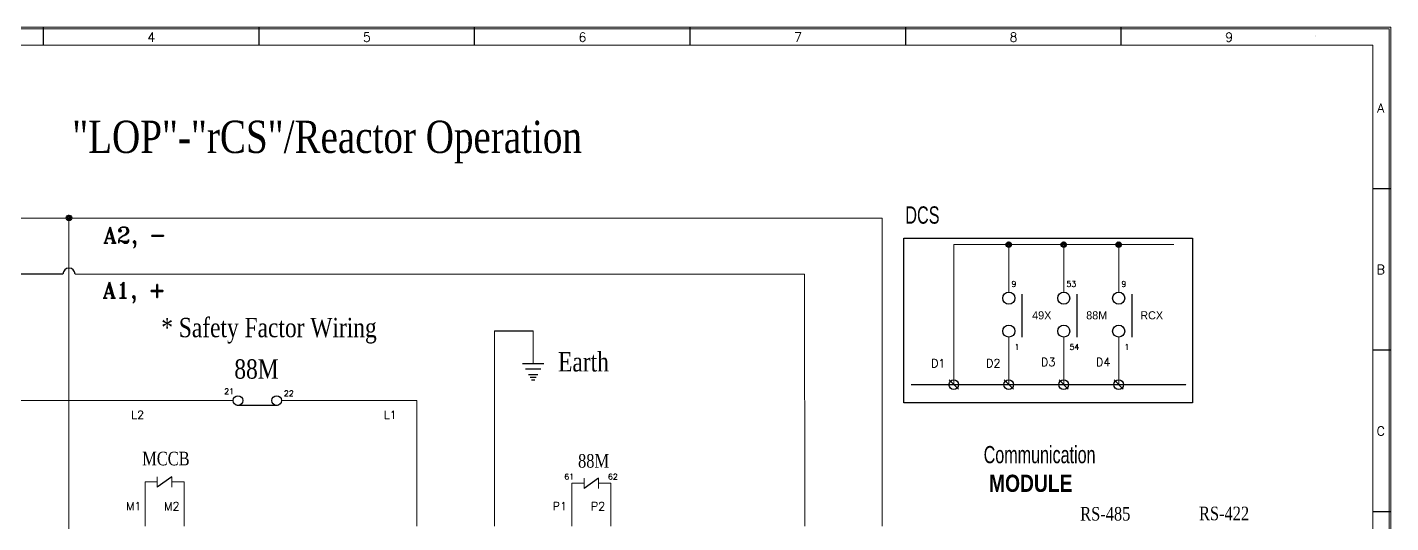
# Model space of a CAD drawing. Header units: millimetres. Extents: x 107 to 2900, y 85 to 3996.
# Drawn here: x 1228 to 1775, y 2330 to 2529 of the extents above; entities that cross this region are included whole.
import ezdxf
from ezdxf.enums import TextEntityAlignment as Align

# ---------------------------------------------------------------- set-up
doc = ezdxf.new("R2010")
doc.units = ezdxf.units.MM
doc.linetypes.add('DASHED2', pattern=[0.375, 0.25, -0.125])
for name, color, linetype in [('20', 2, 'Continuous'), ('30', 3, 'Continuous'), ('70', 7, 'Continuous')]:
    doc.layers.add(name, color=color, linetype=linetype)
doc.styles.add('ROMANS', font='ROMANS.shx', dxfattribs={"width": 0.7})
doc.styles.add('SIMPLEX', font='SIMPLEX')
doc.styles.add('SS', font='batang.ttc', dxfattribs={"width": 0.8})
doc.styles.get("Standard").update_dxf_attribs({"font": 'BareunDotumPro1.ttf'})
doc.styles.add('STYLE2', font='romant.shx')

msp = doc.modelspace()

# ---------------------------------------------------------------- hatches: boundary and pattern name
at = {"layer": '70'}
h = msp.add_hatch(dxfattribs=at)
h.set_pattern_fill('ANSI33', color=256, scale=2.16, style=0)
h.set_pattern_definition([(45, (2985.7386, 1864.12254), (-0.38183766, 0.38183766), []), (45, (2986.12043, 1864.12254), (-0.38183766, 0.38183766), [0.27, -0.135])])
h.paths.add_polyline_path([(1245.194, 2453.724, 0.4142136), (1244.114, 2452.644, 0.4142136), (1245.194, 2451.564)])
h.paths.add_polyline_path([(1245.194, 2453.724), (1245.194, 2452.644), (1246.274, 2452.644, 0.4142136)])
h.paths.add_polyline_path([(1246.274, 2452.644), (1245.194, 2452.644), (1245.194, 2451.564, 0.4142136)])
h = msp.add_hatch(dxfattribs=at)
h.set_pattern_fill('ANSI33', color=256, scale=2.16, style=0)
h.set_pattern_definition([(45, (3362.4453, 1853.4041), (-0.38183766, 0.38183766), []), (45, (3362.8271, 1853.4041), (-0.38183766, 0.38183766), [0.27, -0.135])])
h.paths.add_polyline_path([(1621.9, 2443.005, 0.4142136), (1620.82, 2441.925, 0.4142136), (1621.9, 2440.845)])
h.paths.add_polyline_path([(1621.9, 2443.005), (1621.9, 2441.925), (1622.98, 2441.925, 0.4142136)])
h.paths.add_polyline_path([(1622.98, 2441.925), (1621.9, 2441.925), (1621.9, 2440.845, 0.4142136)])
h = msp.add_hatch(dxfattribs=at)
h.set_pattern_fill('ANSI33', color=256, scale=2.16, style=0)
h.set_pattern_definition([(45, (3384.478, 1853.4041), (-0.38183766, 0.38183766), []), (45, (3384.85986, 1853.4041), (-0.38183766, 0.38183766), [0.27, -0.135])])
h.paths.add_polyline_path([(1643.933, 2443.005, 0.4142136), (1642.853, 2441.925, 0.4142136), (1643.933, 2440.845)])
h.paths.add_polyline_path([(1643.933, 2443.005), (1643.933, 2441.925), (1645.013, 2441.925, 0.4142136)])
h.paths.add_polyline_path([(1645.013, 2441.925), (1643.933, 2441.925), (1643.933, 2440.845, 0.4142136)])
h = msp.add_hatch(dxfattribs=at)
h.set_pattern_fill('ANSI33', color=256, scale=2.16, style=0)
h.set_pattern_definition([(45, (3406.51077, 1853.4041), (-0.38183766, 0.38183766), []), (45, (3406.8926, 1853.4041), (-0.38183766, 0.38183766), [0.27, -0.135])])
h.paths.add_polyline_path([(1665.966, 2443.005, 0.4142136), (1664.886, 2441.925, 0.4142136), (1665.966, 2440.845)])
h.paths.add_polyline_path([(1665.966, 2443.005), (1665.966, 2441.925), (1667.046, 2441.925, 0.4142136)])
h.paths.add_polyline_path([(1667.046, 2441.925), (1665.966, 2441.925), (1665.966, 2440.845, 0.4142136)])

# ---------------------------------------------------------------- linework, layer by layer
at = {"color": 0, "lineweight": 15}
for p, q in [((1239.478, 2452.534), (1182.753, 2452.534)), ((1571.191, 2452.534), (1239.478, 2452.534)), ((1687.999, 2441.925), (1599.857, 2441.925)), ((1540.088, 2430.054), (1247.624, 2430.054))]:
    msp.add_line(p, q, dxfattribs=at)
at = {"color": 0, "linetype": 'ByBlock'}
msp.add_line((1242.764, 2430.054), (1199.923, 2430.054), dxfattribs=at)
at = {"color": 0}
for p, q in [((1627.197, 2422.067), (1627.197, 2404.795)), ((1649.229, 2422.067), (1649.229, 2404.795)), ((1671.262, 2422.067), (1671.262, 2404.795)), ((1601.71, 2383.87), (1598.003, 2387.623)), ((1623.743, 2383.87), (1620.036, 2387.623)), ((1645.776, 2383.87), (1642.069, 2387.623)), ((1667.808, 2383.87), (1664.101, 2387.623))]:
    msp.add_line(p, q, dxfattribs=at)
for p, q in [((1415.713, 2407.346), (1431.265, 2407.346)), ((1426.946, 2394.187), (1435.586, 2394.187)), ((1428.18, 2392.027), (1434.351, 2392.027)), ((1429.414, 2389.867), (1433.117, 2389.867)), ((1430.031, 2388.787), (1432.5, 2388.787)), ((1430.648, 2387.707), (1431.883, 2387.707)), ((1286.435, 2348.769), (1280.612, 2344.55)), ((1457.47, 2348.254), (1451.647, 2344.035))]:
    msp.add_line(p, q)
at = {"linetype": 'DASHED2'}
msp.add_line((1582.743, 2385.747), (1693.023, 2385.747), dxfattribs=at)
at = {"color": 1, "lineweight": 15}
for p, q in [((1310.968, 2379.361), (1013.607, 2379.361)), ((1384.609, 2379.361), (1330.408, 2379.361))]:
    msp.add_line(p, q, dxfattribs=at)
at = {"linetype": 'ByBlock'}
msp.add_line((1312.581, 2377.445), (1328.795, 2377.445), dxfattribs=at)
at = {"color": 1}
msp.add_lwpolyline([(1579.785, 2444.487), (1695.514, 2444.487), (1695.514, 2378.453), (1579.785, 2378.453)], close=True, dxfattribs=at)
at = {"color": 0}
for centre, radius in [((1621.9, 2420.447), 2.43), ((1643.933, 2420.447), 2.43), ((1665.966, 2420.447), 2.43), ((1621.9, 2407.225), 2.43), ((1643.933, 2407.225), 2.43), ((1665.966, 2407.225), 2.43), ((1599.857, 2385.747), 1.924), ((1621.889, 2385.747), 1.924), ((1643.922, 2385.747), 1.924), ((1665.955, 2385.747), 1.924)]:
    msp.add_circle(centre, radius, dxfattribs=at)
at = {"linetype": 'ByBlock'}
for centre in [(1312.912, 2379.361), (1328.464, 2379.361)]:
    msp.add_circle(centre, 1.944, dxfattribs=at)
at = {"color": 0}
msp.add_arc((1245.194, 2430.054), 2.43, 0, 180, dxfattribs=at)
at = {"layer": '20', "color": 0, "lineweight": 13}
msp.add_lwpolyline([(961.335, 2006.39), (961.335, 2521.982), (1767.879, 2521.982), (1767.879, 2006.39)], dxfattribs=at)
at = {"layer": '30', "color": 0}
for p, q in [((1235.007, 2521.982), (1235.007, 2529.11)), ((1321.407, 2521.982), (1321.407, 2529.11)), ((1407.807, 2521.982), (1407.807, 2529.11)), ((1494.207, 2521.982), (1494.207, 2529.11)), ((1580.607, 2521.982), (1580.607, 2529.11)), ((1667.007, 2521.982), (1667.007, 2529.11)), ((1775.007, 2464.31), (1767.879, 2464.31)), ((1775.007, 2399.51), (1767.879, 2399.51)), ((1775.007, 2334.71), (1767.879, 2334.71))]:
    msp.add_line(p, q, dxfattribs=at)
at = {"layer": '70', "lineweight": 15}
for p, q in [((1245.197, 2204.02), (1245.194, 2452.534)), ((1571.193, 2328.974), (1571.191, 2452.534)), ((1599.857, 2441.925), (1599.857, 2385.747)), ((1621.9, 2441.925), (1621.9, 2422.877)), ((1643.933, 2441.925), (1643.933, 2422.877)), ((1665.966, 2441.925), (1665.966, 2422.877)), ((1540.089, 2328.974), (1540.088, 2430.054)), ((1415.714, 2328.974), (1415.713, 2407.346)), ((1431.266, 2394.187), (1431.265, 2407.346)), ((1621.889, 2404.795), (1621.889, 2385.747)), ((1643.922, 2404.795), (1643.922, 2385.747)), ((1665.955, 2404.795), (1665.955, 2385.747)), ((1571.193, 2345.568), (1571.193, 2362.143)), ((1275.765, 2328.974), (1275.765, 2346.728)), ((1280.612, 2346.728), (1275.765, 2346.728)), ((1280.612, 2344.55), (1280.612, 2348.769)), ((1286.435, 2344.55), (1286.435, 2348.769)), ((1286.435, 2346.728), (1291.314, 2346.728)), ((1291.314, 2328.974), (1291.314, 2346.728)), ((1446.8, 2328.974), (1446.8, 2346.212)), ((1451.647, 2346.212), (1446.8, 2346.212)), ((1451.647, 2344.035), (1451.647, 2348.254)), ((1457.47, 2344.035), (1457.47, 2348.254)), ((1457.47, 2346.212), (1462.349, 2346.212)), ((1462.349, 2328.974), (1462.349, 2346.212))]:
    msp.add_line(p, q, dxfattribs=at)
at = {"layer": '70', "color": 1, "lineweight": 15}
msp.add_line((1384.609, 2328.974), (1384.609, 2379.361), dxfattribs=at)
at = {"layer": '70', "color": 0, "lineweight": 13}
for points in [[(1775.007, 1945.91), (954.207, 1945.91), (954.207, 2529.11), (1775.007, 2529.11)], [(1774.359, 1946.558), (954.855, 1946.558), (954.855, 2528.462), (1774.359, 2528.462)]]:
    msp.add_lwpolyline(points, close=True, dxfattribs=at)
at = {"layer": '70'}
for centre in [(1245.194, 2452.644), (1621.9, 2441.925), (1643.933, 2441.925), (1665.966, 2441.925)]:
    msp.add_circle(centre, 1.08, dxfattribs=at)
at = {"layer": '70', "color": 0}
msp.add_solid([(1744.77, 2525.443), (1744.9, 2525.443), (1744.835, 2525.832)], dxfattribs=at)

# ---------------------------------------------------------------- texts
at = {"color": 0, "style": 'SS', "width": 0.8}
for s, height, p in [('"LOP"-"rCS"/Reactor Operation', 12.96, (1246.501, 2478.679)), ('88M', 7.776, (1311.477, 2388.121)), ('Earth', 7.776, (1441.255, 2391.014)), ('MCCB', 5.4432, (1274.547, 2353.362)), ('88M', 5.4432, (1449.251, 2352.431)), ('RS-485', 5.4432, (1650.538, 2331.209)), ('RS-422', 5.4432, (1698.153, 2331.342))]:
    msp.add_text(s, height=height, dxfattribs=at).set_placement(p)
at = {"color": 0, "style": 'STYLE2'}
for s, height, p in [('A2, -', 6.422, (1258.904, 2442.484)), ('A1, +', 6.422, (1258.621, 2420.403)), ('9', 2.306, (1622.965, 2424.978)), ('53', 2.3063, (1644.998, 2424.978)), ('9', 2.306, (1667.031, 2424.978)), ('1', 2.306, (1624.222, 2399.699)), ('54', 2.3063, (1646.255, 2399.699)), ('1', 2.306, (1668.287, 2399.699)), ('D1', 3.2947, (1590.735, 2392.676)), ('D2', 3.2947, (1612.779, 2392.676)), ('D3', 3.2947, (1634.812, 2393.149)), ('D4', 3.2947, (1656.845, 2393.149)), ('21', 2.3063, (1307.413, 2381.915)), ('22', 2.3063, (1331.331, 2381.071)), ('L2', 3.2947, (1270.074, 2371.957)), ('L1', 3.2947, (1371.359, 2371.957)), ('61', 2.3063, (1443.73, 2347.651)), ('62', 2.3063, (1461.253, 2347.651)), ('M1', 3.2947, (1268.037, 2335.34)), ('M2', 3.2947, (1283.313, 2335.31)), ('P1', 3.2947, (1439.072, 2335.341)), ('P2', 3.2947, (1454.347, 2335.311))]:
    msp.add_text(s, height=height, dxfattribs=at).set_placement(p)
at = {"color": 1, "style": 'SS', "width": 0.8}
msp.add_text('* Safety Factor Wiring', height=7.776, dxfattribs=at).set_placement((1282.185, 2404.762))
at = {"color": 0, "linetype": 'Continuous'}
for s, p in [('49X', (1635.125, 2413.559)), ('88M', (1657.158, 2413.559)), ('RCX', (1679.191, 2413.559))]:
    msp.add_text(s, height=3.24, dxfattribs=at).set_placement(p, align=Align.MIDDLE)
at = {"layer": '30', "color": 0, "style": 'SIMPLEX'}
for s, p in [('4', (1278.207, 2525.123)), ('5', (1364.607, 2525.123)), ('6', (1451.007, 2525.123)), ('7', (1537.407, 2525.123)), ('8', (1623.807, 2525.123)), ('9', (1710.207, 2525.123)), ('A', (1771.011, 2496.71)), ('B', (1771.011, 2431.91)), ('C', (1771.011, 2367.11))]:
    msp.add_text(s, height=3.672, dxfattribs=at).set_placement(p, align=Align.MIDDLE)
at = {"layer": '70', "lineweight": 13, "attachment_point": 1, "style": 'ROMANS'}
for s, insert, char_height, width in [('{\\fMoeumT R|b0|i0|c129|p18;DCS}', (1580.432, 2457.252), 6.94024, 59.85425), ('{\\fMoeumT R|b0|i0|c129|p18;Communication\\P\\fArial Black|b0|i0|c0|p34; MODULE}', (1611.837, 2361.112), 6.89687, 59.48016)]:
    msp.add_mtext(s, dxfattribs=dict(at, insert=insert, char_height=char_height, width=width))

doc.saveas('drawing.dxf')
